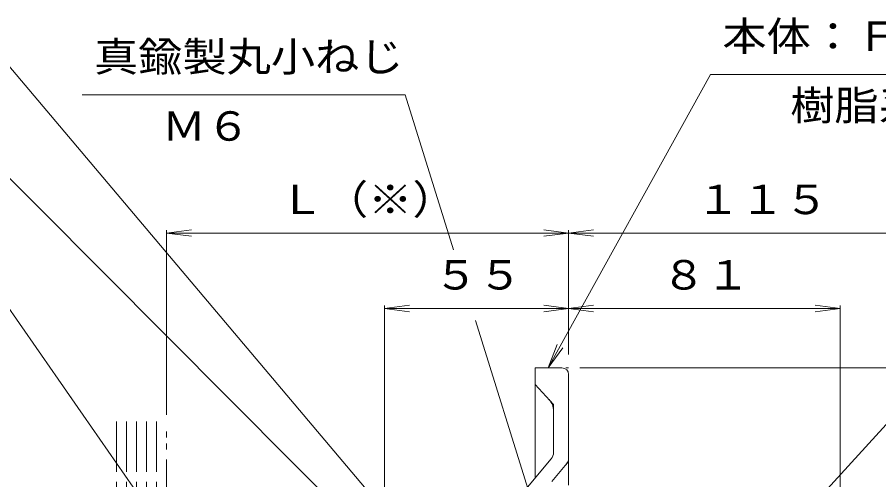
# Model space of a CAD drawing. Units: millimetres, scale not verified. Extents: x -560 to 721, y -591 to 497.
# Drawn here: x -403 to -145.8, y -157.7 to -19.4 of the extents above; entities that cross this region are included whole.
import ezdxf
from ezdxf.enums import TextEntityAlignment as Align

# ---------------------------------------------------------------- set-up
doc = ezdxf.new("R2010")
doc.units = ezdxf.units.MM
doc.header["$LTSCALE"] = 3
doc.linetypes.add('DOUBLE_CHAIN1', pattern=[8.8, 5, -1, 0.6, -0.6, 0.6, -1])
for name, color, linetype, lineweight in [('0-0', 3, 'Continuous', 18), ('0-9', 7, 'DOUBLE_CHAIN1', 18), ('0-F', 7, 'Continuous', 18)]:
    doc.layers.add(name, color=color, linetype=linetype, lineweight=lineweight)
doc.styles.add('ＭＳ ゴシック', font='')
doc.styles.get('ＭＳ ゴシック').set_extended_font_data('MS Gothic')

msp = doc.modelspace()

# ---------------------------------------------------------------- linework, layer by layer
at = {"layer": '0-0'}
for p, q in [((-240.38, -124.224), (-248.38, -124.224)), ((-248.38, -124.224), (-248.38, -157.141)), ((-238.38, -126.224), (-238.38, -159.225)), ((-242.88, -135.123), (-248.38, -129.224)), ((-242.88, -135.123), (-242.88, -149.495)), ((-256.728, -167.09), (-243.582, -151.423)), ((-243.374, -158.176), (-238.38, -152.224))]:
    msp.add_line(p, q, dxfattribs=at)
at = {"layer": '0-0', "linetype": 'DOUBLE_CHAIN1'}
msp.add_line((-238.38, -124.224), (-239.227, -124.224), dxfattribs=at)
at = {"layer": '0-0'}
for centre, radius, start, end in [((-240.38, -126.224), 2, 0, 90), ((-247.88, -137.092), 5, 0, 43), ((-245.88, -149.495), 3, 319.99997, 0), ((-241.38, -151.133), 3, 319.99997, 360)]:
    msp.add_arc(centre, radius, start, end, dxfattribs=at)
at = {"layer": '0-9'}
for p, q in [((-373.38, -140.272), (-373.38, -186.538)), ((-370.38, -140.272), (-370.38, -186.538)), ((-367.38, -140.272), (-367.38, -186.538)), ((-364.38, -140.272), (-364.38, -186.538)), ((-361.38, -140.272), (-361.38, -186.538)), ((-358.38, -166.608), (-358.38, -140.272))]:
    msp.add_line(p, q, dxfattribs=at)
at = {"layer": '0-F'}
for p, q in [((-196, -36.52), (-85.216, -36.52)), ((-383.566, -42.657), (-287.189, -42.657)), ((-287.189, -42.657), (-272.794, -88.913)), ((-358.38, -83.928), (-350.944, -82.949)), ((-358.38, -83.028), (-358.38, -138.22)), ((-358.38, -83.928), (-238.38, -83.928)), ((-358.38, -83.928), (-350.944, -84.907)), ((-238.38, -83.928), (-245.816, -82.949)), ((-238.38, -83.928), (-245.816, -84.907)), ((-238.38, -83.928), (-230.944, -82.949)), ((-238.38, -83.028), (-238.38, -120.197)), ((-238.38, -83.928), (-123.38, -83.928)), ((-238.38, -83.928), (-230.944, -84.907)), ((-408.311, -102.484), (-351.6, -183.982)), ((-293.349, -106.45), (-285.914, -105.471)), ((-293.349, -105.55), (-293.349, -167.909)), ((-293.349, -106.45), (-238.38, -106.45)), ((-293.349, -106.45), (-285.914, -107.429)), ((-238.38, -106.45), (-245.816, -105.471)), ((-238.38, -106.45), (-245.816, -107.429)), ((-238.38, -106.45), (-230.944, -105.471)), ((-238.38, -106.45), (-157.38, -106.45)), ((-238.38, -106.45), (-230.944, -107.429)), ((-157.38, -106.45), (-164.816, -105.471)), ((-157.38, -106.45), (-164.816, -107.429)), ((-157.38, -105.55), (-157.38, -235.67)), ((-266.221, -110.035), (-247.49, -170.224)), ((-244.529, -124.224), (-240.073, -118.192)), ((-66.492, -124.224), (-235.029, -124.224))]:
    msp.add_line(p, q, dxfattribs=at)
for points in [[(-416.34, -21.209), (-261.61, -204.564), (-267.154, -199.512)], [(-196, -36.52), (-244.529, -124.224), (-241.786, -117.244)], [(-415.644, -57.163), (-263.444, -210.295), (-269.38, -205.711)], [(-88.667, -80.914), (-197.395, -200.21), (-193.109, -194.055)]]:
    msp.add_lwpolyline(points, dxfattribs=at)

# ---------------------------------------------------------------- texts
at = {"layer": '0-F', "color": 2, "style": 'ＭＳ ゴシック', "width": 1.1}
for s, p in [('本体：ＦＣ１５０', (-192.493, -32.146)), ('真鍮製丸小ねじ', (-380.059, -38.283)), ('樹脂系塗装', (-172.243, -52.846)), ('Ｍ６', (-359.809, -58.983)), ('Ｌ（※）', (-324.63, -80.928)), ('１１５', (-200.38, -80.928)), ('５５', (-278.615, -103.45)), ('８１', (-210.63, -103.45))]:
    msp.add_text(s, height=8.798, dxfattribs=at).set_placement(p, align=Align.BOTTOM_LEFT)

doc.saveas('drawing.dxf')
